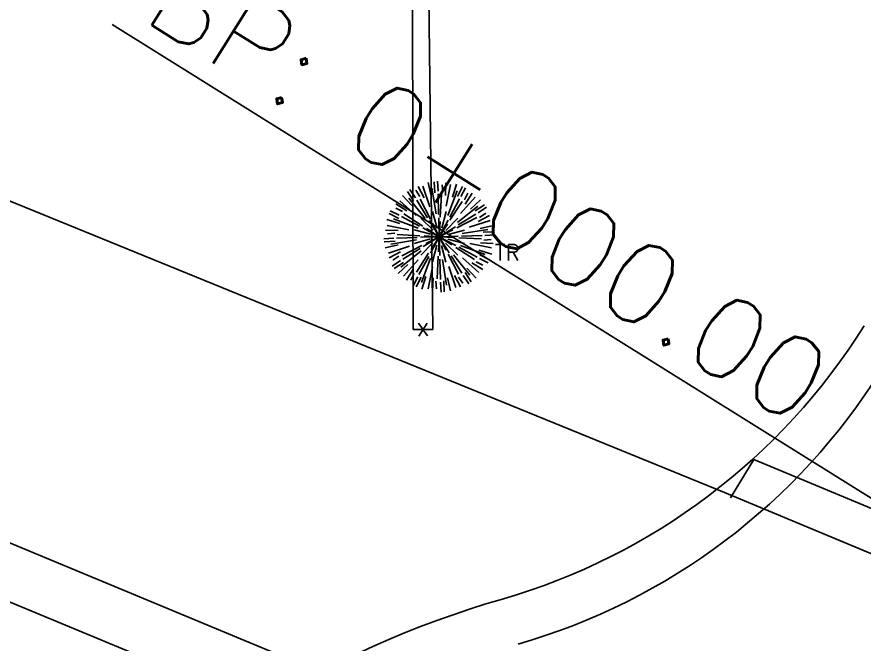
# Model space of a CAD drawing. Header units: metres. Extents: x 324293 to 653279, y 3585589 to 7191434.
# Drawn here: x 334424.25 to 334450.97, y 3600572.49 to 3600592.27 of the extents above; entities that cross this region are included whole.
import ezdxf

# ---------------------------------------------------------------- set-up
doc = ezdxf.new("R2010")
doc.units = ezdxf.units.M
for name, color, linetype in [('C-ROAD-STAN', 11, 'Continuous'), ('sang gadval', 8, 'Continuous'), ('tarh', 6, 'Continuous'), ('Tir bargh', 10, 'Continuous'), ('V-NODE', 1, 'Continuous'), ('V-NODE-TEXT', 11, 'Continuous'), ('V-NODE-TREE', 62, 'Continuous')]:
    doc.layers.add(name, color=color, linetype=linetype)
doc.styles.get("Standard").update_dxf_attribs({"font": 'simplex.shx'})

# ---------------------------------------------------------------- blocks, each defined once
blk = doc.blocks.new('E')
at = {"layer": 'Tir bargh'}
for p, q in [((-0.0752, 4.497), (-0.0994, 0.0003)), ((0.0787, 4.2834), (0.0994, -0.0003)), ((0.0994, -0.0003), (-0.0994, 0.0003)), ((0.0454, -0.0651), (-0.0454, 0.0651)), ((-0.0422, -0.0651), (0.0422, 0.0651))]:
    blk.add_line(p, q, dxfattribs=at)
blk = doc.blocks.new('*U81', base_point=(334435.111, 3600585.142))
at = {"layer": 'V-NODE', "lineweight": -2, "xscale": 3.131461794368422, "yscale": 3.131461794368422, "zscale": 3.131461794368422}
blk.add_blockref('E', (334435.111, 3600585.142), dxfattribs=at)
blk = doc.blocks.new('Tree 6')
at = {"color": 0, "linetype": 'ByBlock', "lineweight": -2}
for p, q in [((-0.0185, 0.0919), (-0.0252, 0.1215)), ((-0.0101, 0.0987), (-0.0112, 0.1234)), ((-0.0029, 0.1021), (-0.0044, 0.1244)), ((0.0076, 0.1), (0.0063, 0.1165)), ((0.014, 0.0924), (0.0149, 0.121)), ((0.0153, 0.0686), (0.0251, 0.1168)), ((0.0299, 0.0888), (0.0389, 0.1178)), ((-0.0581, 0.0804), (-0.0714, 0.1013)), ((-0.0535, 0.0869), (-0.066, 0.1055)), ((-0.0434, 0.0904), (-0.0528, 0.104)), ((-0.0341, 0.087), (-0.0476, 0.1123)), ((-0.0211, 0.0671), (-0.0367, 0.1137)), ((-0.007, 0.051), (-0.0164, 0.1089)), ((-0.0015, 0.05), (-0.0029, 0.0962)), ((0.0194, 0.0477), (0.0402, 0.1025)), ((0.0405, 0.0905), (0.052, 0.1125)), ((0.0485, 0.0898), (0.0584, 0.1099)), ((0.0566, 0.0828), (0.0637, 0.0977)), ((0.0583, 0.073), (0.0734, 0.0974)), ((-0.0518, 0.0476), (-0.0886, 0.0801)), ((-0.0619, 0.0703), (-0.0826, 0.0926)), ((-0.0316, 0.0407), (-0.0686, 0.0861)), ((-0.0263, 0.0426), (-0.0506, 0.0819)), ((-0.02, 0.0391), (-0.0429, 0.0841)), ((0.0023, 0.0439), (0.0049, 0.0943)), ((0.0237, 0.0441), (0.0456, 0.0848)), ((0.0239, 0.0369), (0.0513, 0.0792)), ((0.0476, 0.0518), (0.0801, 0.0886)), ((0.0703, 0.0619), (0.0926, 0.0826)), ((-0.0898, 0.0485), (-0.1099, 0.0584)), ((-0.0828, 0.0566), (-0.0977, 0.0637)), ((-0.073, 0.0583), (-0.0974, 0.0734)), ((0.0407, 0.0316), (0.0861, 0.0686)), ((0.0804, 0.0581), (0.1013, 0.0714)), ((0.0869, 0.0535), (0.1055, 0.066)), ((-0.0888, 0.0299), (-0.1178, 0.0389)), ((-0.0905, 0.0405), (-0.1125, 0.052)), ((-0.0477, 0.0194), (-0.1025, 0.0402)), ((-0.0441, 0.0237), (-0.0848, 0.0456)), ((-0.0369, 0.0239), (-0.0792, 0.0513)), ((-0.014, 0.0144), (-0.0413, 0.0417)), ((-0.0049, 0.0195), (-0.0149, 0.0567)), ((0, 0), (-0.0013, 0.0423)), ((0.0055, 0.0193), (0.0154, 0.0566)), ((0.0144, 0.014), (0.0417, 0.0413)), ((0.0391, 0.02), (0.0841, 0.0429)), ((0.0426, 0.0263), (0.0819, 0.0506)), ((0.087, 0.0341), (0.1123, 0.0476)), ((0.0904, 0.0434), (0.104, 0.0528)), ((-0.0686, 0.0153), (-0.1168, 0.0251)), ((0, 0), (-0.0372, 0.02)), ((0, 0), (-0.0222, 0.036)), ((0, 0), (-0.0154, 0.0302)), ((0, 0), (0.02, 0.0372)), ((0, 0), (0.0017, 0.0338)), ((0, 0), (0.0184, 0.0284)), ((0, 0), (0.036, 0.0222)), ((0.0671, 0.0211), (0.1137, 0.0367)), ((0.0919, 0.0185), (0.1215, 0.0252)), ((-0.0924, 0.014), (-0.121, 0.0149)), ((-0.1, 0.0076), (-0.1165, 0.0063)), ((-0.0439, 0.0023), (-0.0943, 0.0049)), ((-0.0193, 0.0055), (-0.0566, 0.0154)), ((0, 0), (-0.0423, -0.0013)), ((0, 0), (-0.036, -0.0222)), ((0, 0), (-0.0338, 0.0017)), ((0, 0), (-0.0302, -0.0154)), ((0, 0), (-0.0284, 0.0184)), ((0, 0), (-0.02, -0.0372)), ((0, 0), (-0.0184, -0.0284)), ((0, 0), (-0.0017, -0.0338)), ((0, 0), (0.0302, 0.0154)), ((0, 0), (0.0423, 0.0013)), ((0, 0), (0.0154, -0.0302)), ((0, 0), (0.0013, -0.0423)), ((0, 0), (0.0338, -0.0017)), ((0, 0), (0.0372, -0.02)), ((0, 0), (0.0284, -0.0184)), ((0, 0), (0.0222, -0.036)), ((0.0195, 0.0049), (0.0567, 0.0149)), ((0.05, 0.0015), (0.0962, 0.0029)), ((0.051, 0.007), (0.1089, 0.0164)), ((0.0987, 0.0101), (0.1234, 0.0112)), ((0.1021, 0.0029), (0.1244, 0.0044)), ((-0.1021, -0.0029), (-0.1244, -0.0044)), ((-0.0987, -0.0101), (-0.1234, -0.0112)), ((-0.0919, -0.0185), (-0.1215, -0.0252)), ((-0.051, -0.007), (-0.1089, -0.0164)), ((-0.05, -0.0015), (-0.0962, -0.0029)), ((-0.0195, -0.0049), (-0.0567, -0.0149)), ((-0.0144, -0.014), (-0.0417, -0.0413)), ((0.014, -0.0144), (0.0413, -0.0417)), ((0.0193, -0.0055), (0.0566, -0.0154)), ((0.0439, -0.0023), (0.0943, -0.0049)), ((0.0686, -0.0153), (0.1168, -0.0251)), ((0.0924, -0.014), (0.121, -0.0149)), ((0.1, -0.0076), (0.1165, -0.0063)), ((-0.0671, -0.0211), (-0.1137, -0.0367)), ((-0.087, -0.0341), (-0.1123, -0.0476)), ((-0.0407, -0.0316), (-0.0861, -0.0686)), ((-0.0391, -0.02), (-0.0841, -0.0429)), ((-0.0426, -0.0263), (-0.0819, -0.0506)), ((-0.0239, -0.0369), (-0.0513, -0.0792)), ((-0.0055, -0.0193), (-0.0154, -0.0566)), ((0.0049, -0.0195), (0.0149, -0.0567)), ((0.0369, -0.0239), (0.0792, -0.0513)), ((0.0441, -0.0237), (0.0848, -0.0456)), ((0.0477, -0.0194), (0.1025, -0.0402)), ((0.0888, -0.0299), (0.1178, -0.0389)), ((-0.0869, -0.0535), (-0.1055, -0.066)), ((-0.0904, -0.0434), (-0.104, -0.0528)), ((-0.0476, -0.0518), (-0.0801, -0.0886)), ((-0.0237, -0.0441), (-0.0456, -0.0848)), ((-0.0194, -0.0477), (-0.0402, -0.1025)), ((-0.0023, -0.0439), (-0.0049, -0.0943)), ((0.0015, -0.05), (0.0029, -0.0962)), ((0.007, -0.051), (0.0164, -0.1089)), ((0.02, -0.0391), (0.0429, -0.0841)), ((0.0263, -0.0426), (0.0506, -0.0819)), ((0.0316, -0.0407), (0.0686, -0.0861)), ((0.0518, -0.0476), (0.0886, -0.0801)), ((0.0828, -0.0566), (0.0977, -0.0637)), ((0.0898, -0.0485), (0.1099, -0.0584)), ((0.0905, -0.0405), (0.1125, -0.052)), ((-0.0804, -0.0581), (-0.1013, -0.0714)), ((-0.0703, -0.0619), (-0.0926, -0.0826)), ((-0.0583, -0.073), (-0.0734, -0.0974)), ((-0.0153, -0.0686), (-0.0251, -0.1168)), ((0.0211, -0.0671), (0.0367, -0.1137)), ((0.0619, -0.0703), (0.0826, -0.0926)), ((0.073, -0.0583), (0.0974, -0.0734)), ((-0.0566, -0.0828), (-0.0637, -0.0977)), ((-0.0485, -0.0898), (-0.0584, -0.1099)), ((-0.0405, -0.0905), (-0.052, -0.1125)), ((-0.0299, -0.0888), (-0.0389, -0.1178)), ((-0.014, -0.0924), (-0.0149, -0.121)), ((0.0185, -0.0919), (0.0252, -0.1215)), ((0.0341, -0.087), (0.0476, -0.1123)), ((0.0434, -0.0904), (0.0528, -0.104)), ((0.0535, -0.0869), (0.066, -0.1055)), ((0.0581, -0.0804), (0.0714, -0.1013)), ((-0.0076, -0.1), (-0.0063, -0.1165)), ((0.0029, -0.1021), (0.0044, -0.1244)), ((0.0101, -0.0987), (0.0112, -0.1234))]:
    blk.add_line(p, q, dxfattribs=at)
blk = doc.blocks.new('*U94', base_point=(334437.5735, 3600585.334, 1325.3004))
at = {"layer": 'V-NODE-TREE', "xscale": 14.06867355333635, "yscale": 14.06867355333635, "zscale": 14.06867355333635}
blk.add_blockref('Tree 6', (334437.5735, 3600585.334, 1325.3004), dxfattribs=at)
at = {"layer": 'V-NODE-TEXT', "linetype": 'ByBlock', "insert": (334439.3235, 3600585.084, 1325.3004), "char_height": 0.5, "attachment_point": 1}
blk.add_mtext('TR', dxfattribs=at)
blk = doc.blocks.new('*U106', base_point=(334437.5735, 3600585.334, 1325.3004))
at = {"layer": 'V-NODE-TREE', "xscale": 14.06867355333635, "yscale": 14.06867355333635, "zscale": 14.06867355333635}
blk.add_blockref('Tree 6', (334437.5735, 3600585.334, 1325.3004), dxfattribs=at)
at = {"layer": 'V-NODE-TEXT', "linetype": 'ByBlock', "insert": (334439.3235, 3600585.084, 1325.3004), "char_height": 0.5, "attachment_point": 1}
blk.add_mtext('TR', dxfattribs=at)
blk = doc.blocks.new('*U118', base_point=(334437.5735, 3600585.334, 1325.3004))
at = {"layer": 'V-NODE-TREE', "xscale": 14.06867355333635, "yscale": 14.06867355333635, "zscale": 14.06867355333635}
blk.add_blockref('Tree 6', (334437.5735, 3600585.334, 1325.3004), dxfattribs=at)
at = {"layer": 'V-NODE-TEXT', "linetype": 'ByBlock', "insert": (334439.3235, 3600585.084, 1325.3004), "char_height": 0.5, "attachment_point": 1}
blk.add_mtext('TR', dxfattribs=at)
blk = doc.blocks.new('*U130', base_point=(334437.5735, 3600585.334, 1325.3004))
at = {"layer": 'V-NODE-TREE', "xscale": 14.06867355333635, "yscale": 14.06867355333635, "zscale": 14.06867355333635}
blk.add_blockref('Tree 6', (334437.5735, 3600585.334, 1325.3004), dxfattribs=at)
at = {"layer": 'V-NODE-TEXT', "linetype": 'ByBlock', "insert": (334439.3235, 3600585.084, 1325.3004), "char_height": 0.5, "attachment_point": 1}
blk.add_mtext('TR', dxfattribs=at)
blk = doc.blocks.new('*U142', base_point=(334437.5735, 3600585.334, 1325.3004))
at = {"layer": 'V-NODE-TREE', "xscale": 14.06867355333635, "yscale": 14.06867355333635, "zscale": 14.06867355333635}
blk.add_blockref('Tree 6', (334437.5735, 3600585.334, 1325.3004), dxfattribs=at)
at = {"layer": 'V-NODE-TEXT', "linetype": 'ByBlock', "insert": (334439.3235, 3600585.084, 1325.3004), "char_height": 0.5, "attachment_point": 1}
blk.add_mtext('TR', dxfattribs=at)

msp = doc.modelspace()

# ---------------------------------------------------------------- linework, layer by layer
at = {"layer": 'C-ROAD-STAN', "color": 11, "linetype": 'Continuous', "lineweight": -3}
msp.add_line((334452.70311, 3600576.14092), (334427.25777, 3600592.03227), dxfattribs=at)
at = {"layer": 'sang gadval', "flags": 128}
for points, elevation in [([(334512.9316, 3600549.61), (334446.57388, 3600577.26392), (334421.8049, 3600587.358), (334418.6042, 3600589.095), (334415.0051, 3600591.758), (334414.2268, 3600592.25)], -12.91667), ([(334508.23313, 3600540.67198), (334413.8155, 3600579.917)], -12.91667), ([(334508.23313, 3600540.67198), (334413.8155, 3600579.917)], -12.91667), ([(334412.9152, 3600578.425), (334507.7043, 3600539.064)], -12.91667), ([(334412.9152, 3600578.425), (334507.7043, 3600539.064)], -12.91667), ([(334446.76, 3600577.097), (334447.4926, 3600578.31), (334513.1633, 3600550.972)], 1313.23753)]:
    msp.add_lwpolyline(points, dxfattribs=dict(at, elevation=elevation))
at = {"layer": 'tarh'}
for centre, radius, start, end in [((334434.00825, 3600593.11891, -12.91667), 20, 286.145115, 328.014039), ((334434.54467, 3600591.71245, -12.91667), 20, 286.002826, 328.014039), ((334448.32891, 3600543.65004, -12.91667), 31.5, 106.145115, 137.79186)]:
    msp.add_arc(centre, radius, start, end, dxfattribs=at)

# ---------------------------------------------------------------- block references
at = {"layer": 'V-NODE', "color": 3, "rotation": 0.4498703063302869}
msp.add_blockref('*U81', (334437.06074, 3600582.40725, 1313.25213), dxfattribs=at)
at = {"layer": 'V-NODE-TREE'}
for name in ['*U94', '*U106', '*U118', '*U130', '*U142']:
    msp.add_blockref(name, (334437.5735, 3600585.334, 1312.38373), dxfattribs=at)

# ---------------------------------------------------------------- texts
at = {"layer": 'C-ROAD-STAN', "color": 11, "linetype": 'Continuous', "lineweight": -3, "insert": (334428.13273, 3600592.23449), "char_height": 2.54, "attachment_point": 7, "rotation": 328.014039}
msp.add_mtext('BP: 0+000.00', dxfattribs=at)

doc.saveas('drawing.dxf')
